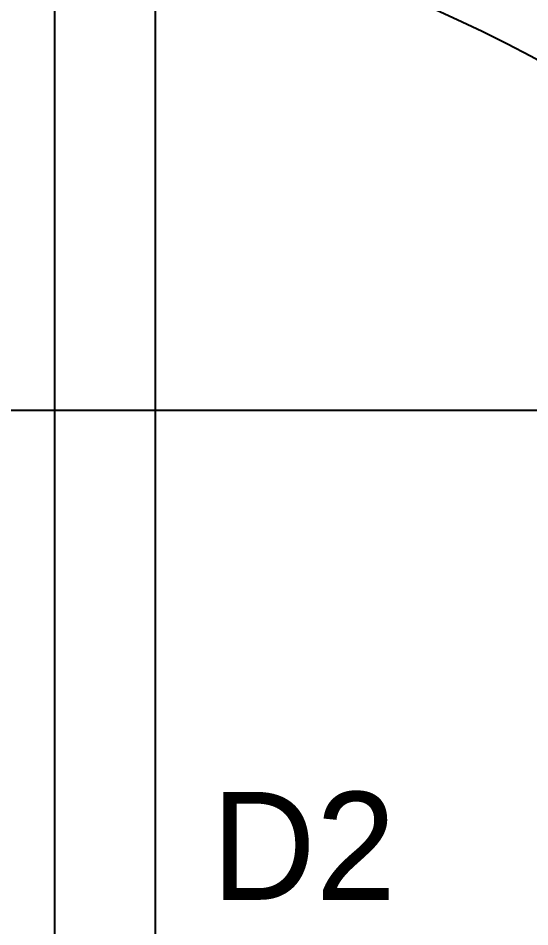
# Model space of a CAD drawing. Header units: centimetres. Extents: x 112015 to 133851, y 84304 to 98493.
# Drawn here: x 116343.1 to 116384.1, y 89193.5 to 89266.3 of the extents above; entities that cross this region are included whole.
import ezdxf
from ezdxf.enums import TextEntityAlignment as Align

# ---------------------------------------------------------------- set-up
doc = ezdxf.new("R2010")
doc.units = ezdxf.units.CM
doc.header["$LTSCALE"] = 100
doc.header["$MEASUREMENT"] = 0
doc.layers.get('0').update_dxf_attribs({"linetype": 'CONTINUOUS'})
doc.layers.add('BİMS', color=1, linetype='CONTINUOUS', lineweight=25)
doc.layers.add('NO', color=7, linetype='CONTINUOUS', lineweight=30)
doc.layers.add('BL-A', color=1, linetype='CONTINUOUS')
doc.layers.add('SOĞUK ODA PANELİ', color=4, linetype='CONTINUOUS')
doc.styles.add('romans', font='romans.shx', dxfattribs={"width": 0.8})
doc.styles.add('TAKSİM', font='GOTHIC.TTF', dxfattribs={"height": 20})

# ---------------------------------------------------------------- blocks, each defined once
blk = doc.blocks.new('defv')
at = {"layer": 'BL-A', "linetype": 'Continuous'}
blk.add_lwpolyline([(45079.472, 88949.83), (44989.472, 88949.83), (44989.472, 88941.75), (45079.472, 88941.75)], close=True, dxfattribs=at)
blk.add_ellipse((45009.242, 88961.785), major_axis=(-10.959, -92.763), ratio=0.75866, start_param=-0.127413, end_param=1.443383, dxfattribs=at)
blk = doc.blocks.new('ef4rt')
at = {"layer": 'SOĞUK ODA PANELİ'}
blk.add_blockref('defv', (0, 0), dxfattribs=at)
at = {"layer": 'NO', "linetype": 'Continuous', "style": 'romans', "width": 0.8}
blk.add_attdef('NO', text='', height=10, rotation=180, dxfattribs=at).set_placement((44958.816, 88853.232), align=Align.MIDDLE)

msp = doc.modelspace()

# ---------------------------------------------------------------- linework, layer by layer
at = {"layer": 'BİMS'}
msp.add_lwpolyline([(116329.624, 89087.88), (116329.624, 89234.88), (116781.551, 89234.88), (116781.551, 89087.88)], close=True, dxfattribs=at)

# ---------------------------------------------------------------- block references
at = {"layer": 'SOĞUK ODA PANELİ', "rotation": 90}
msp.add_blockref('ef4rt', (205295.864, 44196.491), dxfattribs=at)

# ---------------------------------------------------------------- texts
at = {"style": 'TAKSİM'}
msp.add_text('D2', height=8.64, dxfattribs=at).set_placement((116365.971, 89195.694), align=Align.CENTER)

doc.saveas('drawing.dxf')
